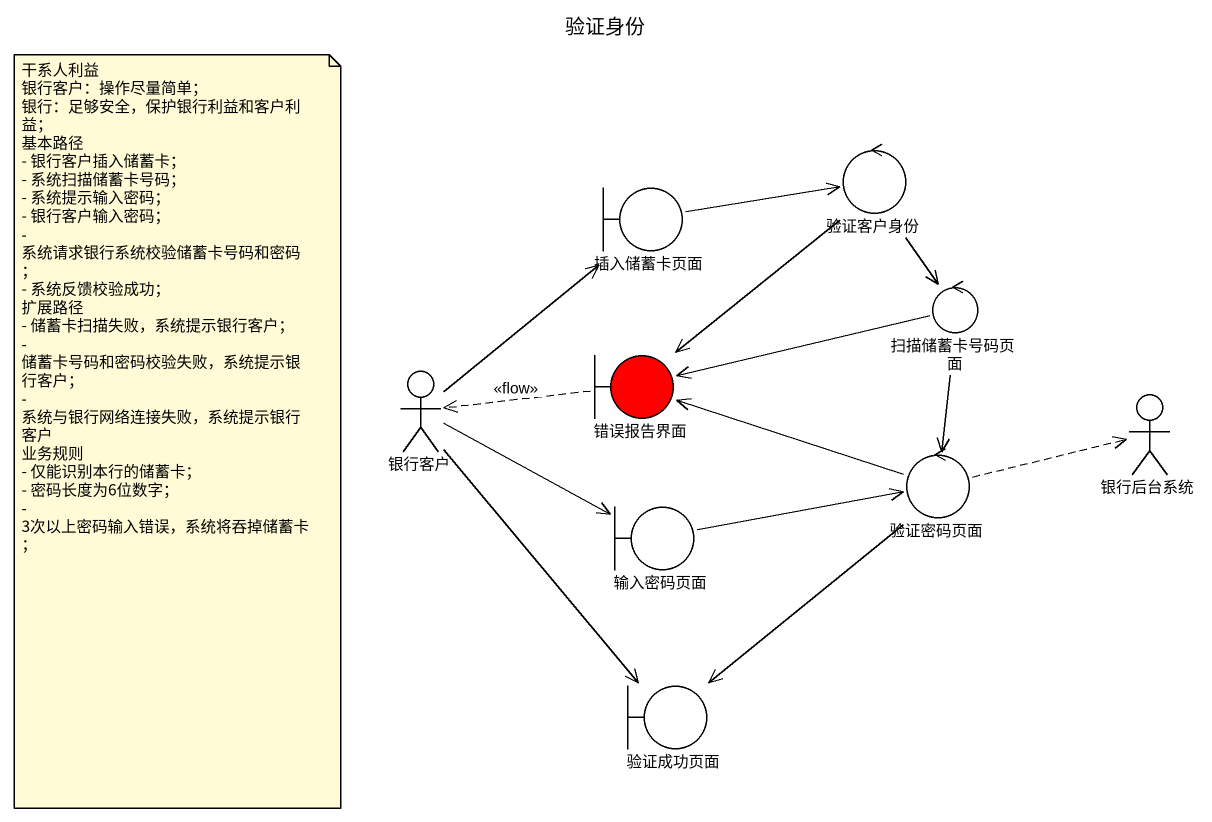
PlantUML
@startuml
title 验证身份
control 验证客户身份
boundary 插入储蓄卡页面
control 扫描储蓄卡号码页面
actor 银行客户
boundary 错误报告界面 #FF0000
actor 银行后台系统
control 验证密码页面
boundary 输入密码页面
boundary 验证成功页面
验证客户身份 --> 扫描储蓄卡号码页面
验证客户身份 --> 错误报告界面
插入储蓄卡页面 -right-> 验证客户身份
扫描储蓄卡号码页面 -left-> 错误报告界面
扫描储蓄卡号码页面 --> 验证密码页面
银行客户 -up-> 插入储蓄卡页面
银行客户 -right-> 输入密码页面
银行客户 --> 验证成功页面
错误报告界面 .left.> 银行客户 : <<flow>>
验证密码页面 -left-> 错误报告界面
验证密码页面 .right.> 银行后台系统
验证密码页面 --> 验证成功页面
输入密码页面 -right-> 验证密码页面
note as N1
  干系人利益
  银行客户：操作尽量简单；
  银行：足够安全，保护银行利益和客户利益；
  基本路径
  - 银行客户插入储蓄卡；
  - 系统扫描储蓄卡号码；
  - 系统提示输入密码；
  - 银行客户输入密码；
  - 系统请求银行系统校验储蓄卡号码和密码；
  - 系统反馈校验成功；
  扩展路径
  - 储蓄卡扫描失败，系统提示银行客户；
  - 储蓄卡号码和密码校验失败，系统提示银行客户；
  - 系统与银行网络连接失败，系统提示银行客户
  业务规则
  - 仅能识别本行的储蓄卡；
  - 密码长度为6位数字；
  - 3次以上密码输入错误，系统将吞掉储蓄卡；
end note
@enduml
